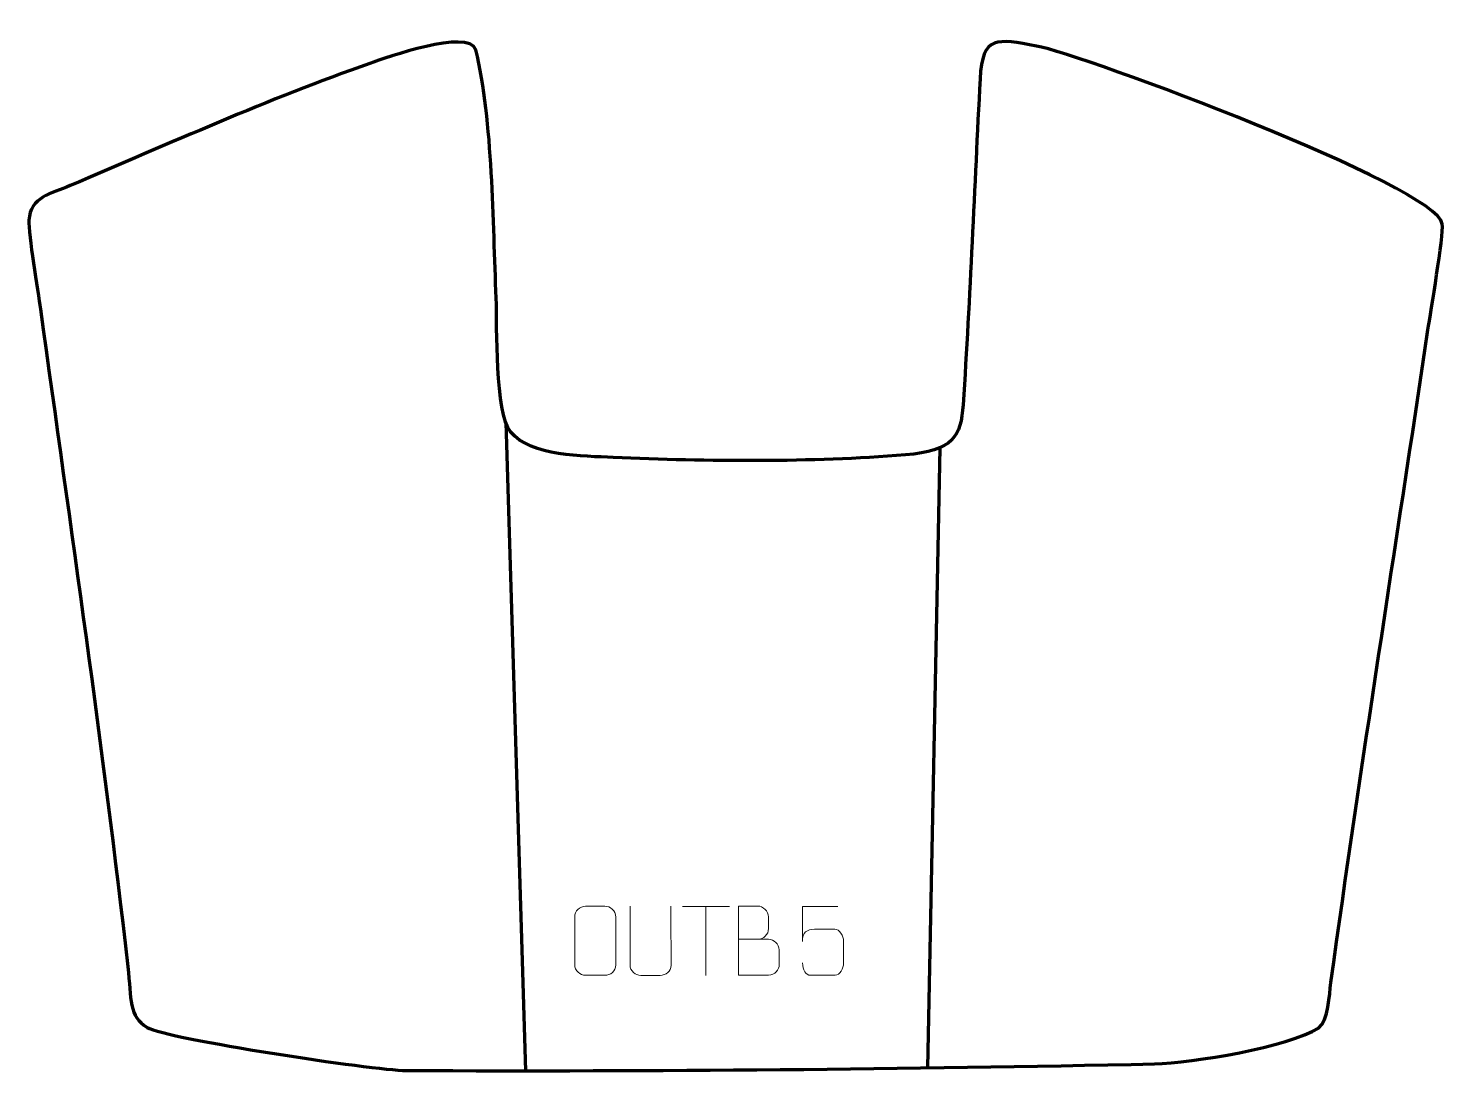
# Model space of a CAD drawing. Header units: millimetres. Extents: x -254 to 258, y 46 to 423.
import ezdxf

# ---------------------------------------------------------------- set-up
doc = ezdxf.new("R2010")
doc.units = ezdxf.units.MM
doc.header["$MEASUREMENT"] = 0
for name, color, linetype in [('layer 1', 7, 'Continuous'), ('layer 2', 7, 'Continuous'), ('layer 3', 7, 'Continuous')]:
    doc.layers.add(name, color=color, linetype=linetype)

msp = doc.modelspace()

# ---------------------------------------------------------------- linework, layer by layer
at = {"layer": 'layer 1', "color": 250, "lineweight": 9}
msp.add_open_spline([(3.1481, 94.1782), (6.7867, 94.1786), (10.3738, 94.1786), (14.0132, 94.1782), (14.0132, 94.1782), (15.9886, 94.1609), (17.9122, 92.4248), (17.9122, 90.3752), (17.9122, 90.3752), (17.9118, 89.2466), (17.9118, 86.1972), (17.9122, 85.0683), (17.9122, 85.0683), (17.9298, 83.2104), (16.3877, 81.1965), (14.0662, 81.2134), (14.0662, 81.2134), (10.4264, 81.2138), (6.787, 81.2138), (3.1481, 81.2134), (3.1481, 81.2134), (3.1481, 89.5317), (3.1481, 97.8495), (3.1481, 106.167), (3.1481, 106.167), (5.5218, 106.167), (7.8959, 106.167), (10.2701, 106.167), (10.2701, 106.167), (11.9509, 106.1846), (14.0477, 104.2741), (14.0654, 102.3117), (14.0654, 102.3117), (14.065, 100.2456), (14.065, 100.0996), (14.0654, 98.0331), (14.0654, 98.0331), (14.0827, 95.967), (12.2282, 94.1609), (10.2182, 94.1782)], degree=3, knots=[0, 0, 0, 0, 0.09090909, 0.09090909, 0.09090909, 0.09090909, 0.18181818, 0.18181818, 0.18181818, 0.18181818, 0.27272727, 0.27272727, 0.27272727, 0.27272727, 0.36363636, 0.36363636, 0.36363636, 0.36363636, 0.45454545, 0.45454545, 0.45454545, 0.45454545, 0.54545455, 0.54545455, 0.54545455, 0.54545455, 0.63636364, 0.63636364, 0.63636364, 0.63636364, 0.72727273, 0.72727273, 0.72727273, 0.72727273, 0.81818182, 0.81818182, 0.81818182, 0.81818182, 1, 1, 1, 1], dxfattribs=at)
at = {"layer": 'layer 2', "color": 140, "lineweight": 158}
for points in [[(-80.95, 280.9163), (-80.95, 280.9163), (-73.8221, 46.6507), (-73.8221, 46.6507)], [(76.0582, 271.8461), (76.0582, 271.8461), (71.5681, 47.6947), (71.5681, 47.6947)]]:
    msp.add_open_spline(points, degree=3, dxfattribs=at)
at = {"layer": 'layer 3', "color": 242, "lineweight": 158}
msp.add_open_spline([(-238.4826, 366.5879), (-202.956, 381.6723), (-166.4391, 398.0148), (-130.0906, 410.7832), (-130.0906, 410.7832), (-124.2948, 412.7834), (-94.5315, 423.459), (-91.8175, 415.7366), (-91.8175, 415.7366), (-85.4588, 389.6888), (-85.717, 353.3502), (-84.3889, 325.914), (-84.3889, 325.914), (-84.1103, 315.8181), (-84.9125, 284.5097), (-79.1998, 277.5431), (-79.1998, 277.5431), (-71.931, 268.6789), (-52.7336, 268.8454), (-42.1334, 268.3453), (-42.1334, 268.3453), (-7.9457, 266.7962), (29.4687, 266.5188), (63.55, 269.2384), (63.55, 269.2384), (80.884, 270.6216), (83.6476, 276.0862), (84.4024, 287.3533), (84.4024, 287.3533), (87.0362, 326.6719), (88.4934, 365.8698), (90.5553, 405.181), (90.5553, 405.181), (91.3928, 421.1492), (96.7374, 419.6081), (110.9651, 417.0525), (110.9651, 417.0525), (127.288, 414.1205), (256.1041, 366.2379), (257.708, 352.7181), (257.708, 352.7181), (258.214, 348.4516), (253.4954, 320.8927), (252.5304, 314.411), (252.5304, 314.411), (240.8361, 235.8583), (228.3012, 157.142), (217.4339, 78.5102), (217.4339, 78.5102), (216.8379, 74.1976), (216.5976, 64.7526), (212.9763, 62.0573), (212.9763, 62.0573), (202.1091, 55.3223), (167.2925, 49.437), (153.6469, 49.1043), (153.6469, 49.1043), (63.4888, 47.2767), (-26.8729, 46.3113), (-117.0493, 46.7595), (-117.0493, 46.7595), (-128.7351, 46.8175), (-203.1891, 58.069), (-210.6274, 62.3373), (-210.6274, 62.3373), (-217.4547, 66.2553), (-216.2812, 72.3876), (-217.6176, 84.3328), (-217.6176, 84.3328), (-226.6793, 163.4486), (-238.2824, 243.0317), (-249.2542, 321.9579), (-249.2542, 321.9579), (-250.158, 328.4588), (-253.621, 349.0912), (-253.3796, 354.1133), (-253.3796, 354.1133), (-252.9798, 362.4317), (-245.2934, 363.7784), (-238.4826, 366.5879)], degree=3, knots=[0, 0, 0, 0, 0.04761905, 0.04761905, 0.04761905, 0.04761905, 0.0952381, 0.0952381, 0.0952381, 0.0952381, 0.14285714, 0.14285714, 0.14285714, 0.14285714, 0.19047619, 0.19047619, 0.19047619, 0.19047619, 0.23809524, 0.23809524, 0.23809524, 0.23809524, 0.28571429, 0.28571429, 0.28571429, 0.28571429, 0.33333333, 0.33333333, 0.33333333, 0.33333333, 0.38095238, 0.38095238, 0.38095238, 0.38095238, 0.42857143, 0.42857143, 0.42857143, 0.42857143, 0.47619048, 0.47619048, 0.47619048, 0.47619048, 0.52380952, 0.52380952, 0.52380952, 0.52380952, 0.57142857, 0.57142857, 0.57142857, 0.57142857, 0.61904762, 0.61904762, 0.61904762, 0.61904762, 0.66666667, 0.66666667, 0.66666667, 0.66666667, 0.71428571, 0.71428571, 0.71428571, 0.71428571, 0.76190476, 0.76190476, 0.76190476, 0.76190476, 0.80952381, 0.80952381, 0.80952381, 0.80952381, 0.85714286, 0.85714286, 0.85714286, 0.85714286, 0.9047619, 0.9047619, 0.9047619, 0.9047619, 1, 1, 1, 1], dxfattribs=at)
at = {"layer": 'layer 3', "color": 250, "lineweight": 9}
for points, knots in [([(-52.1142, 106.0905), (-49.7885, 106.0905), (-47.4624, 106.0905), (-45.1363, 106.0905), (-45.1363, 106.0905), (-43.1897, 106.1261), (-41.1983, 104.6345), (-41.1716, 102.1969), (-41.1716, 102.1969), (-41.172, 96.45), (-41.172, 90.7027), (-41.1716, 84.955), (-41.1716, 84.955), (-41.3114, 82.6316), (-42.9886, 81.152), (-45.1363, 81.1412), (-45.1363, 81.1412), (-47.4682, 81.1416), (-49.8001, 81.1416), (-52.1316, 81.1412), (-52.1316, 81.1412), (-54.0566, 81.0358), (-56.0287, 82.9203), (-56.0175, 84.9376), (-56.0175, 84.9376), (-56.0172, 90.7077), (-56.0172, 96.4773), (-56.0175, 102.2467), (-56.0175, 102.2467), (-56.0133, 104.3848), (-54.2666, 106.104), (-52.1142, 106.0905)], [0, 0, 0, 0, 0.11111111, 0.11111111, 0.11111111, 0.11111111, 0.22222222, 0.22222222, 0.22222222, 0.22222222, 0.33333333, 0.33333333, 0.33333333, 0.33333333, 0.44444444, 0.44444444, 0.44444444, 0.44444444, 0.55555556, 0.55555556, 0.55555556, 0.55555556, 0.66666667, 0.66666667, 0.66666667, 0.66666667, 0.77777778, 0.77777778, 0.77777778, 0.77777778, 1, 1, 1, 1]), ([(-21.2674, 106.095), (-21.2678, 100.5555), (-21.172, 90.3537), (-21.1716, 84.8133), (-21.1716, 84.8133), (-21.3114, 82.5738), (-22.9886, 81.1476), (-25.1363, 81.1371), (-25.1363, 81.1371), (-27.4682, 81.1375), (-29.8001, 81.1375), (-32.1316, 81.1371), (-32.1316, 81.1371), (-34.0566, 81.0356), (-36.0287, 82.8521), (-36.0175, 84.7966), (-36.0175, 84.7966), (-36.0172, 90.3585), (-35.9218, 100.5339), (-35.9222, 106.095)], [0, 0, 0, 0, 0.16666667, 0.16666667, 0.16666667, 0.16666667, 0.33333333, 0.33333333, 0.33333333, 0.33333333, 0.5, 0.5, 0.5, 0.5, 0.66666667, 0.66666667, 0.66666667, 0.66666667, 1, 1, 1, 1]), ([(39.1515, 106.0688), (39.1515, 106.0688), (26.2998, 106.0688), (26.2998, 106.0688), (26.2998, 106.0688), (26.3001, 101.8382), (26.3001, 97.6073), (26.2998, 93.3761), (26.2998, 93.3761), (26.2995, 96.6861), (27.9305, 97.758), (30.7425, 97.8185), (30.7425, 97.8185), (33.1821, 97.8188), (35.6216, 97.8188), (38.0608, 97.8185), (38.0608, 97.8185), (39.7106, 97.8253), (41.1855, 95.4447), (41.214, 93.3761), (41.214, 93.3761), (41.2137, 90.7888), (41.2137, 88.2012), (41.214, 85.6135), (41.214, 85.6135), (41.2602, 83.6541), (39.7608, 81.2178), (38.1349, 81.1593), (38.1349, 81.1593), (36.1784, 81.1596), (31.2834, 81.1596), (29.3264, 81.1593), (29.3264, 81.1593), (27.4809, 81.1505), (26.3738, 83.1153), (26.353, 85.6664)], [0, 0, 0, 0, 0.1, 0.1, 0.1, 0.1, 0.2, 0.2, 0.2, 0.2, 0.3, 0.3, 0.3, 0.3, 0.4, 0.4, 0.4, 0.4, 0.5, 0.5, 0.5, 0.5, 0.6, 0.6, 0.6, 0.6, 0.7, 0.7, 0.7, 0.7, 0.8, 0.8, 0.8, 0.8, 1, 1, 1, 1])]:
    msp.add_open_spline(points, degree=3, knots=knots, dxfattribs=at)
for points in [[(-17.0882, 106.0673), (-17.0882, 106.0673), (-0.101, 106.0673), (-0.101, 106.0673)], [(-8.5944, 81.1373), (-8.5944, 81.1373), (-8.5944, 106.0908), (-8.5944, 106.0908)]]:
    msp.add_open_spline(points, degree=3, dxfattribs=at)

doc.saveas('drawing.dxf')
